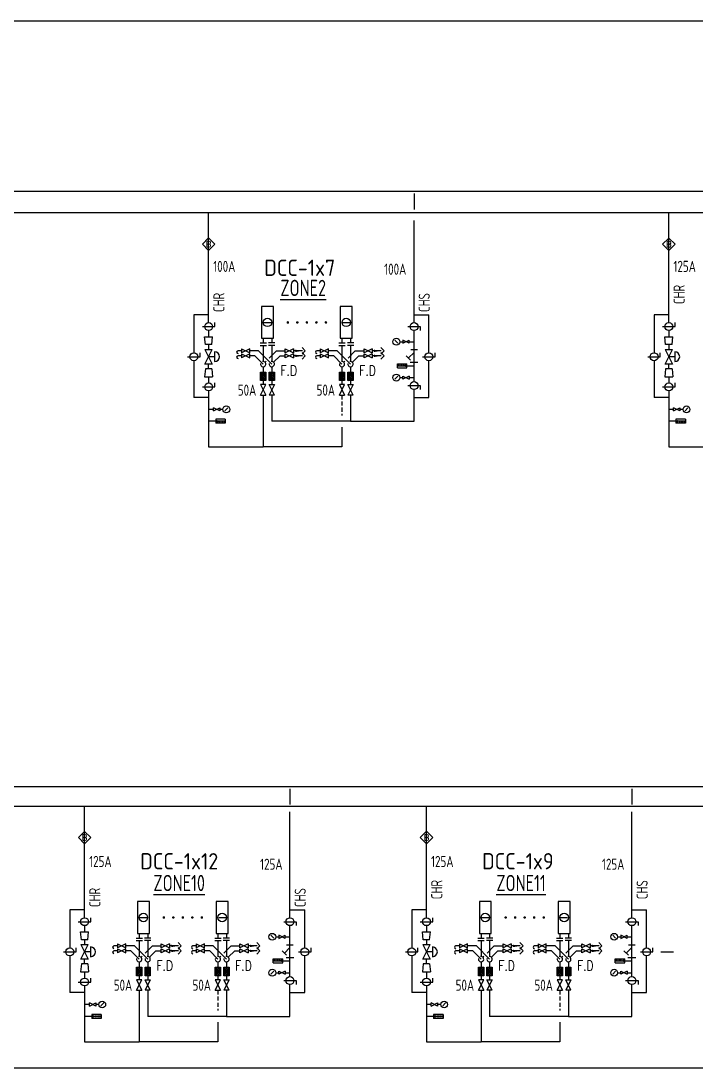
# Model space of a CAD drawing. Header units: millimetres. Extents: x 4929 to 7191, y -208 to 1486.
# Drawn here: x 5380.3 to 5587.8, y 1163.8 to 1485.6 of the extents above; entities that cross this region are included whole.
import ezdxf
from ezdxf.enums import TextEntityAlignment as Align

# ---------------------------------------------------------------- set-up
doc = ezdxf.new("R2010")
doc.units = ezdxf.units.MM
doc.linetypes.add('HIDDEN', pattern=[9.525, 6.35, -3.175])
doc.linetypes.add('HIDDEN2', pattern=[0.1875, 0.125, -0.0625])
for name, color, linetype in [('0-CHR-中溫', 30, 'Continuous'), ('0-CHS-中溫', 3, 'Continuous'), ('A-DETL-01', 1, 'Continuous'), ('M-CEQPM-TEXT', 3, 'Continuous'), ('M-CPIPE-TEXT', 3, 'Continuous'), ('M-CPIPE-VAVE', 2, 'Continuous'), ('M-CWTR-PIPE', 130, 'Continuous'), ('M-HVAC-CMAH', 3, 'Continuous'), ('M-PIPE-CHWR20', 110, 'Continuous'), ('U-PCW-VALVE', 2, 'Continuous')]:
    doc.layers.add(name, color=color, linetype=linetype)
doc.styles.add('AA-TXT', font='isocp.shx', dxfattribs={"bigfont": 'chineset.shx'})
doc.styles.add('STDTEXT', font='simplex.shx', dxfattribs={"bigfont": 'china.shx'})

# ---------------------------------------------------------------- blocks, each defined once
blk = doc.blocks.new('DIM3')
blk.add_solid([(40, -6.7), (40, 6.7), (0, 0)])
blk = doc.blocks.new('DCC PIPE')
at = {"layer": 'U-PCW-VALVE'}
h = blk.add_hatch(dxfattribs=at)
h.set_pattern_fill('ANSI37', color=256, scale=2.66144, angle=90, style=0)
h.set_pattern_definition([(135, (188.80367, -130.49455), (-0.2352403, -0.2352403), []), (225, (188.80367, -130.49455), (0.2352403, -0.2352403), [])])
h.paths.add_polyline_path([(-0.67, 3.67), (-0.67, 5.8), (0.67, 5.8), (0.67, 3.67)])
h = blk.add_hatch(dxfattribs=at)
h.set_pattern_fill('ANSI37', color=256, scale=2.66144, angle=90, style=0)
h.set_pattern_definition([(135, (190.9487, -130.49455), (-0.2352403, -0.2352403), []), (225, (190.9487, -130.49455), (0.2352403, -0.2352403), [])])
h.paths.add_polyline_path([(1.48, 3.67), (1.48, 5.8), (2.81, 5.8), (2.81, 3.67)])
h = blk.add_hatch(dxfattribs=at)
h.set_pattern_fill('ANSI37', color=256, scale=2.66144, angle=90, style=0)
h.set_pattern_definition([(135, (208.65864, -130.49455), (-0.2352403, -0.2352403), []), (225, (208.65864, -130.49455), (0.2352403, -0.2352403), [])])
h.paths.add_polyline_path([(19.19, 3.67), (19.19, 5.8), (20.52, 5.8), (20.52, 3.67)])
h = blk.add_hatch(dxfattribs=at)
h.set_pattern_fill('ANSI37', color=256, scale=2.66144, angle=90, style=0)
h.set_pattern_definition([(135, (210.80367, -130.49455), (-0.2352403, -0.2352403), []), (225, (210.80367, -130.49455), (0.2352403, -0.2352403), [])])
h.paths.add_polyline_path([(21.33, 3.67), (21.33, 5.8), (22.67, 5.8), (22.67, 3.67)])
at = {"layer": '0-CHR-中溫', "ltscale": 1000}
for p, q in [((0, 12.53), (0, 8.51)), ((19.85, 12.53), (19.85, 8.51)), ((0, 7.18), (0, 5.8)), ((19.85, 7.18), (19.85, 5.8)), ((0, 3.67), (0, 2.67)), ((19.85, 3.67), (19.85, 2.67))]:
    blk.add_line(p, q, dxfattribs=at)
for centre in [(0, 7.84), (19.85, 7.84)]:
    blk.add_arc(centre, 0.667, 167.3219, 102.6781, dxfattribs=at)
at = {"layer": '0-CHS-中溫', "ltscale": 1000}
for p, q in [((2.15, 12.53), (2.15, 8.51)), ((22, 12.53), (22, 8.51)), ((2.15, 7.18), (2.15, 5.8)), ((22, 7.18), (22, 5.8)), ((2.15, 3.67), (2.15, 2.67)), ((22, 3.67), (22, 2.67))]:
    blk.add_line(p, q, dxfattribs=at)
for centre in [(2.15, 7.84), (22, 7.84)]:
    blk.add_arc(centre, 0.667, 167.3219, 102.6781, dxfattribs=at)
at = {"layer": 'M-CPIPE-VAVE'}
for p, q in [((-5.47, 11.18), (-6.35, 11.18)), ((-3.4, 11.7), (-5.47, 10.66)), ((-5.47, 11.7), (-3.4, 10.66)), ((-5.47, 11.7), (-5.47, 10.66)), ((-3.4, 10.66), (-3.4, 11.7)), ((-1.19, 11.18), (-3.4, 11.18)), ((2.15, 7.84), (-1.19, 11.18)), ((1.53, 9.37), (3.34, 11.18)), ((3.34, 11.18), (5.55, 11.18)), ((5.55, 10.66), (5.55, 11.7)), ((7.62, 11.7), (5.55, 10.66)), ((5.55, 11.7), (7.62, 10.66)), ((7.62, 11.7), (7.62, 10.66)), ((9.89, 11.18), (7.62, 11.18)), ((9.81, 12.03), (10.58, 11.18)), ((9.81, 10.33), (10.58, 11.18)), ((9.81, 10.77), (10.58, 9.92)), ((14.38, 11.18), (13.5, 11.18)), ((16.45, 11.7), (14.38, 10.66)), ((14.38, 11.7), (16.45, 10.66)), ((14.38, 11.7), (14.38, 10.66)), ((16.45, 10.66), (16.45, 11.7)), ((18.66, 11.18), (16.45, 11.18)), ((22, 7.84), (18.66, 11.18)), ((21.38, 9.37), (23.19, 11.18)), ((23.19, 11.18), (25.4, 11.18)), ((25.4, 10.66), (25.4, 11.7)), ((27.47, 11.7), (25.4, 10.66)), ((25.4, 11.7), (27.47, 10.66)), ((27.47, 11.7), (27.47, 10.66)), ((29.74, 11.18), (27.47, 11.18)), ((29.67, 12.03), (30.44, 11.18)), ((29.67, 10.33), (30.44, 11.18)), ((29.67, 10.77), (30.44, 9.92)), ((-5.47, 9.92), (-6.35, 9.92)), ((-3.4, 10.44), (-5.47, 9.41)), ((-5.47, 10.44), (-3.4, 9.41)), ((-5.47, 10.44), (-5.47, 9.41)), ((-3.4, 9.41), (-3.4, 10.44)), ((-2.08, 9.92), (-3.4, 9.92)), ((0, 7.84), (-2.08, 9.92)), ((0.47, 8.31), (0.74, 8.58)), ((2.62, 8.31), (4.23, 9.92)), ((4.23, 9.92), (5.55, 9.92)), ((5.55, 9.41), (5.55, 10.44)), ((7.62, 10.44), (5.55, 9.41)), ((5.55, 10.44), (7.62, 9.41)), ((7.62, 10.44), (7.62, 9.41)), ((9.89, 9.92), (7.62, 9.92)), ((9.81, 9.07), (10.58, 9.92)), ((14.38, 9.92), (13.5, 9.92)), ((16.45, 10.44), (14.38, 9.41)), ((14.38, 10.44), (16.45, 9.41)), ((14.38, 10.44), (14.38, 9.41)), ((16.45, 9.41), (16.45, 10.44)), ((17.77, 9.92), (16.45, 9.92)), ((19.85, 7.84), (17.77, 9.92)), ((20.33, 8.31), (20.59, 8.58)), ((22.47, 8.31), (24.08, 9.92)), ((24.08, 9.92), (25.4, 9.92)), ((25.4, 9.41), (25.4, 10.44)), ((27.47, 10.44), (25.4, 9.41)), ((25.4, 10.44), (27.47, 9.41)), ((27.47, 10.44), (27.47, 9.41)), ((29.74, 9.92), (27.47, 9.92)), ((29.67, 9.07), (30.44, 9.92))]:
    blk.add_line(p, q, dxfattribs=at)
for centre in [(-6.35, 10.83), (13.5, 10.83), (-6.35, 9.57), (13.5, 9.57)]:
    blk.add_arc(centre, 0.35, 90, 270, dxfattribs=at)
at = {"layer": 'M-CWTR-PIPE'}
for p, q in [((0.18, 18.35), (1.96, 18.35)), ((20.04, 18.35), (21.82, 18.35)), ((0, 14.35), (0, 13.17)), ((2.15, 14.35), (2.15, 13.17)), ((19.85, 14.35), (19.85, 13.17)), ((22, 14.35), (22, 13.17)), ((-0.8, 13.17), (0.8, 13.17)), ((2.95, 13.17), (1.35, 13.17)), ((19.05, 13.17), (20.65, 13.17)), ((22.8, 13.17), (21.2, 13.17))]:
    blk.add_line(p, q, dxfattribs=at)
for points in [[(2.57, 14.35), (2.57, 22.35), (-0.43, 22.35), (-0.43, 14.35)], [(22.43, 14.35), (22.43, 22.35), (19.43, 22.35), (19.43, 14.35)]]:
    blk.add_lwpolyline(points, close=True, dxfattribs=at)
for centre in [(1.07, 18.35), (20.93, 18.35)]:
    blk.add_circle(centre, 1.07, dxfattribs=at)
at = {"layer": 'M-HVAC-CMAH', "const_width": 0.32}
for points in [[(6.36, 18.34, 1), (6.04, 18.34, 1)], [(8.76, 18.34, 1), (8.44, 18.34, 1)], [(11.16, 18.34, 1), (10.84, 18.34, 1)], [(13.56, 18.34, 1), (13.24, 18.34, 1)], [(15.96, 18.34, 1), (15.64, 18.34, 1)]]:
    blk.add_lwpolyline(points, format="xyb", close=True, dxfattribs=at)
at = {"layer": 'U-PCW-VALVE'}
for p, q in [((-0.8, 12.53), (0.8, 12.53)), ((2.95, 12.53), (1.35, 12.53)), ((19.05, 12.53), (20.65, 12.53)), ((22.8, 12.53), (21.2, 12.53)), ((-0.67, 5.8), (0.67, 5.8)), ((-0.67, 3.67), (-0.67, 5.8)), ((0.67, 5.8), (0.67, 3.67)), ((1.48, 5.8), (2.81, 5.8)), ((1.48, 3.67), (1.48, 5.8)), ((2.81, 5.8), (2.81, 3.67)), ((19.19, 5.8), (20.52, 5.8)), ((19.19, 3.67), (19.19, 5.8)), ((20.52, 5.8), (20.52, 3.67)), ((21.33, 5.8), (22.67, 5.8)), ((21.33, 3.67), (21.33, 5.8)), ((22.67, 5.8), (22.67, 3.67)), ((0.67, 3.67), (-0.67, 3.67)), ((0.67, 2.67), (-0.67, 2.67)), ((-0.67, 0), (0.67, 2.67)), ((-0.67, 2.67), (0.67, 0)), ((2.81, 3.67), (1.48, 3.67)), ((1.48, 2.67), (2.81, 2.67)), ((2.81, 2.67), (1.48, 0)), ((2.81, 0), (1.48, 2.67)), ((20.52, 3.67), (19.19, 3.67)), ((20.52, 2.67), (19.19, 2.67)), ((19.19, 2.67), (20.52, 0)), ((19.19, 0), (20.52, 2.67)), ((22.67, 3.67), (21.33, 3.67)), ((21.33, 2.67), (22.67, 2.67)), ((22.67, 0), (21.33, 2.67)), ((22.67, 2.67), (21.33, 0)), ((-0.67, 0), (0.67, 0)), ((2.81, 0), (1.48, 0)), ((19.19, 0), (20.52, 0)), ((22.67, 0), (21.33, 0))]:
    blk.add_line(p, q, dxfattribs=at)
at = {"layer": 'M-CPIPE-VAVE', "linetype": 'HIDDEN2', "xscale": -0.04545454545450411, "yscale": 0.04545454545450411, "zscale": 0.045454545454545}
for p in [(9.89, 11.18), (29.74, 11.18), (9.89, 9.92), (29.74, 9.92)]:
    blk.add_blockref('DIM3', p, dxfattribs=at)

msp = doc.modelspace()

# ---------------------------------------------------------------- linework, layer by layer
at = {"layer": '0-CHR-中溫', "ltscale": 1000}
for p, q in [((5183.71, 1426.68), (6147.72, 1426.69)), ((5254.02, 1426.68), (6147.73, 1426.68)), ((5437.97, 1392.83), (5437.97, 1426.69)), ((5579.44, 1392.83), (5579.44, 1426.63)), ((5433.42, 1395.3), (5433.42, 1383.59)), ((5437.97, 1395.3), (5433.42, 1395.3)), ((5574.89, 1395.3), (5574.89, 1383.59)), ((5579.44, 1395.3), (5574.89, 1395.3)), ((5437.97, 1390.42), (5437.97, 1388.54)), ((5579.44, 1390.42), (5579.44, 1388.54)), ((5437.97, 1386.1), (5437.97, 1384.63)), ((5579.44, 1386.1), (5579.44, 1384.63)), ((5433.42, 1381.15), (5433.42, 1369.87)), ((5574.89, 1381.15), (5574.89, 1369.87)), ((5437.97, 1378.65), (5437.97, 1380.12)), ((5579.44, 1378.65), (5579.44, 1380.12)), ((5437.97, 1376.21), (5437.97, 1374.33)), ((5579.44, 1376.21), (5579.44, 1374.33)), ((5437.97, 1371.89), (5437.97, 1354.74)), ((5579.44, 1371.89), (5579.44, 1354.74)), ((5437.97, 1369.87), (5433.42, 1369.87)), ((5454.75, 1370.56), (5454.75, 1354.74)), ((5579.44, 1369.87), (5574.89, 1369.87)), ((5478.96, 1360.72), (5478.96, 1354.74)), ((5437.97, 1354.74), (5454.75, 1354.74)), ((5478.96, 1354.74), (5454.75, 1354.74)), ((5579.44, 1354.74), (5596.22, 1354.74)), ((5086.07, 1244.34), (6071.34, 1244.33)), ((5399.83, 1209.99), (5399.83, 1244.33)), ((5504.93, 1209.99), (5504.93, 1244.34)), ((5395.28, 1212.46), (5395.28, 1200.75)), ((5399.83, 1212.46), (5395.28, 1212.46)), ((5500.39, 1212.46), (5500.39, 1200.75)), ((5504.93, 1212.46), (5500.39, 1212.46)), ((5399.83, 1207.58), (5399.83, 1205.7)), ((5504.93, 1207.58), (5504.93, 1205.7)), ((5399.83, 1203.26), (5399.83, 1201.79)), ((5504.93, 1203.26), (5504.93, 1201.79)), ((5395.28, 1198.31), (5395.28, 1187.03)), ((5399.83, 1195.81), (5399.83, 1197.28)), ((5500.39, 1198.31), (5500.39, 1187.03)), ((5504.93, 1195.81), (5504.93, 1197.28)), ((5399.83, 1193.37), (5399.83, 1191.49)), ((5504.93, 1193.37), (5504.93, 1191.49)), ((5399.83, 1189.05), (5399.83, 1171.9)), ((5416.61, 1187.72), (5416.61, 1171.9)), ((5504.93, 1189.05), (5504.93, 1171.9)), ((5521.71, 1187.72), (5521.71, 1171.9)), ((5399.83, 1187.03), (5395.28, 1187.03)), ((5504.93, 1187.03), (5500.39, 1187.03)), ((5440.83, 1177.88), (5440.83, 1171.9)), ((5545.93, 1177.88), (5545.93, 1171.9)), ((5399.83, 1171.9), (5416.61, 1171.9)), ((5440.83, 1171.9), (5416.61, 1171.9)), ((5504.93, 1171.9), (5521.71, 1171.9)), ((5545.93, 1171.9), (5521.71, 1171.9))]:
    msp.add_line(p, q, dxfattribs=at)
at = {"layer": '0-CHR-中溫'}
for p, q in [((5436.04, 1416.98), (5437.97, 1418.91)), ((5437.97, 1418.91), (5439.89, 1416.98)), ((5577.51, 1416.93), (5579.44, 1418.86)), ((5579.44, 1418.86), (5581.36, 1416.93)), ((5436.04, 1416.98), (5437.97, 1415.06)), ((5439.89, 1416.98), (5437.97, 1415.06)), ((5577.51, 1416.93), (5579.44, 1415.01)), ((5581.36, 1416.93), (5579.44, 1415.01)), ((5397.91, 1234.64), (5399.83, 1236.56)), ((5399.83, 1236.56), (5401.76, 1234.64)), ((5503.01, 1234.64), (5504.93, 1236.57)), ((5504.93, 1236.57), (5506.86, 1234.64)), ((5397.91, 1234.64), (5399.83, 1232.71)), ((5401.76, 1234.64), (5399.83, 1232.71)), ((5503.01, 1234.64), (5504.93, 1232.72)), ((5506.86, 1234.64), (5504.93, 1232.72))]:
    msp.add_line(p, q, dxfattribs=at)
at = {"layer": '0-CHS-中溫', "ltscale": 1000}
for p, q in [((5174.11, 1433.22), (6210.85, 1433.22)), ((5501.1, 1432.5), (5501.1, 1427.62)), ((5501.1, 1392.86), (5501.1, 1424.23)), ((5501.1, 1395.3), (5505.65, 1395.3)), ((5505.65, 1383.59), (5505.65, 1395.3)), ((5501.1, 1374.75), (5501.1, 1390.42)), ((5505.65, 1369.87), (5505.65, 1381.15)), ((5501.1, 1362.55), (5501.1, 1372.31)), ((5457.36, 1370.56), (5457.36, 1362.55)), ((5481.58, 1370.56), (5481.58, 1362.55)), ((5501.1, 1369.87), (5505.65, 1369.87)), ((5481.58, 1362.55), (5457.36, 1362.55)), ((5481.58, 1362.55), (5501.1, 1362.55)), ((5086.07, 1250.38), (6134.47, 1250.38)), ((5462.97, 1249.66), (5462.97, 1244.78)), ((5568.07, 1249.66), (5568.07, 1244.78)), ((5462.97, 1210.02), (5462.97, 1242.6)), ((5568.07, 1210.02), (5568.07, 1242.6)), ((5462.97, 1212.46), (5467.51, 1212.46)), ((5467.51, 1200.75), (5467.51, 1212.46)), ((5568.07, 1212.46), (5572.62, 1212.46)), ((5572.62, 1200.75), (5572.62, 1212.46)), ((5462.97, 1191.91), (5462.97, 1207.58)), ((5568.07, 1191.91), (5568.07, 1207.58)), ((5467.51, 1187.03), (5467.51, 1198.31)), ((5572.62, 1187.03), (5572.62, 1198.31)), ((5419.23, 1187.72), (5419.23, 1179.71)), ((5443.44, 1187.72), (5443.44, 1179.71)), ((5462.97, 1179.71), (5462.97, 1189.47)), ((5524.33, 1187.72), (5524.33, 1179.71)), ((5548.55, 1187.72), (5548.55, 1179.71)), ((5568.07, 1179.71), (5568.07, 1189.47)), ((5462.97, 1187.03), (5467.51, 1187.03)), ((5568.07, 1187.03), (5572.62, 1187.03)), ((5443.44, 1179.71), (5419.23, 1179.71)), ((5443.44, 1179.71), (5462.97, 1179.71)), ((5548.55, 1179.71), (5524.33, 1179.71)), ((5548.55, 1179.71), (5568.07, 1179.71))]:
    msp.add_line(p, q, dxfattribs=at)
at = {"layer": 'A-DETL-01', "linetype": 'Continuous'}
for p, q in [((5156.87, 1485.56), (6524.08, 1485.56)), ((6522.78, 1163.83), (5156.26, 1163.83))]:
    msp.add_line(p, q, dxfattribs=at)
at = {"layer": 'M-PIPE-CHWR20', "ltscale": 0.1}
for p, q in [((5436.99, 1386.1), (5436.74, 1388.54)), ((5436.74, 1388.54), (5439.19, 1388.54)), ((5438.94, 1386.1), (5439.19, 1388.54)), ((5578.46, 1386.1), (5578.21, 1388.54)), ((5578.21, 1388.54), (5580.66, 1388.54)), ((5580.41, 1386.1), (5580.66, 1388.54)), ((5438.94, 1386.1), (5436.99, 1386.1)), ((5580.41, 1386.1), (5578.46, 1386.1)), ((5436.99, 1378.65), (5436.74, 1376.21)), ((5438.94, 1378.65), (5436.99, 1378.65)), ((5438.94, 1378.65), (5439.19, 1376.21)), ((5578.46, 1378.65), (5578.21, 1376.21)), ((5580.41, 1378.65), (5578.46, 1378.65)), ((5580.41, 1378.65), (5580.66, 1376.21)), ((5436.74, 1376.21), (5439.19, 1376.21)), ((5578.21, 1376.21), (5580.66, 1376.21)), ((5398.85, 1203.26), (5398.61, 1205.7)), ((5398.61, 1205.7), (5401.05, 1205.7)), ((5400.81, 1203.26), (5401.05, 1205.7)), ((5503.96, 1203.26), (5503.71, 1205.7)), ((5503.71, 1205.7), (5506.15, 1205.7)), ((5505.91, 1203.26), (5506.15, 1205.7)), ((5400.81, 1203.26), (5398.85, 1203.26)), ((5505.91, 1203.26), (5503.96, 1203.26)), ((5398.85, 1195.81), (5398.61, 1193.37)), ((5400.81, 1195.81), (5398.85, 1195.81)), ((5400.81, 1195.81), (5401.05, 1193.37)), ((5503.96, 1195.81), (5503.71, 1193.37)), ((5505.91, 1195.81), (5503.96, 1195.81)), ((5505.91, 1195.81), (5506.15, 1193.37)), ((5398.61, 1193.37), (5401.05, 1193.37)), ((5503.71, 1193.37), (5506.15, 1193.37))]:
    msp.add_line(p, q, dxfattribs=at)
at = {"layer": 'M-PIPE-CHWR20', "linetype": 'HIDDEN', "ltscale": 0.2}
for p, q in [((5478.96, 1370.56), (5478.96, 1364.38)), ((5440.83, 1187.72), (5440.83, 1181.54)), ((5545.93, 1187.72), (5545.93, 1181.54))]:
    msp.add_line(p, q, dxfattribs=at)
at = {"layer": 'U-PCW-VALVE'}
for p, q in [((5436.04, 1391.64), (5439.89, 1391.64)), ((5439.89, 1391.64), (5439.89, 1392.87)), ((5499.17, 1391.64), (5503.03, 1391.64)), ((5503.03, 1391.64), (5503.03, 1390.42)), ((5577.51, 1391.64), (5581.36, 1391.64)), ((5581.36, 1391.64), (5581.36, 1392.87)), ((5496.12, 1386.56), (5495.22, 1387.46)), ((5496.71, 1387.01), (5497.68, 1387.01)), ((5497.68, 1387.5), (5497.68, 1386.52)), ((5499.63, 1386.52), (5497.68, 1387.5)), ((5497.68, 1386.52), (5499.63, 1387.5)), ((5499.63, 1386.52), (5499.63, 1387.5)), ((5499.63, 1387.01), (5501.1, 1387.01)), ((5435.35, 1382.37), (5435.35, 1383.6)), ((5436.84, 1384.63), (5439.09, 1384.63)), ((5436.84, 1380.12), (5439.09, 1384.63)), ((5436.84, 1384.63), (5439.09, 1380.12)), ((5439.81, 1383.87), (5439.81, 1380.92)), ((5501.1, 1383.72), (5499.37, 1382)), ((5500.08, 1384.57), (5502.12, 1384.57)), ((5507.58, 1382.37), (5507.58, 1383.6)), ((5576.82, 1382.37), (5576.82, 1383.6)), ((5578.31, 1384.63), (5580.57, 1384.63)), ((5578.31, 1380.12), (5580.57, 1384.63)), ((5578.31, 1384.63), (5580.57, 1380.12)), ((5581.28, 1383.87), (5581.28, 1380.92)), ((5431.49, 1382.37), (5435.35, 1382.37)), ((5439.81, 1382.37), (5437.97, 1382.37)), ((5495.99, 1379.02), (5495.99, 1380.25)), ((5495.99, 1379.02), (5495.99, 1380.25)), ((5495.99, 1380.25), (5498.93, 1380.25)), ((5495.99, 1380.25), (5498.93, 1380.25)), ((5498.68, 1382.69), (5500.06, 1381.31)), ((5498.68, 1382.69), (5500.06, 1381.31)), ((5498.93, 1379.02), (5498.93, 1380.25)), ((5498.93, 1379.02), (5498.93, 1380.25)), ((5499.88, 1380.67), (5502.32, 1380.67)), ((5500.08, 1380.67), (5502.12, 1380.67)), ((5503.72, 1382.37), (5507.58, 1382.37)), ((5572.96, 1382.37), (5576.82, 1382.37)), ((5581.28, 1382.37), (5579.44, 1382.37)), ((5439.09, 1380.12), (5436.84, 1380.12)), ((5495.99, 1379.02), (5498.93, 1379.02)), ((5495.99, 1379.02), (5498.93, 1379.02)), ((5496.24, 1379.63), (5498.26, 1379.63)), ((5496.24, 1379.63), (5498.26, 1379.63)), ((5496.38, 1379.39), (5496.38, 1379.88)), ((5496.38, 1379.39), (5496.38, 1379.88)), ((5496.87, 1379.39), (5496.87, 1379.88)), ((5496.87, 1379.39), (5496.87, 1379.88)), ((5497.36, 1379.39), (5497.36, 1379.88)), ((5497.36, 1379.39), (5497.36, 1379.88)), ((5497.85, 1379.39), (5497.85, 1379.88)), ((5497.85, 1379.39), (5497.85, 1379.88)), ((5498.93, 1379.63), (5501.1, 1379.63)), ((5498.93, 1379.63), (5501.1, 1379.63)), ((5580.57, 1380.12), (5578.31, 1380.12)), ((5439.89, 1373.11), (5439.89, 1374.33)), ((5496.12, 1376.42), (5495.22, 1375.52)), ((5496.71, 1375.97), (5497.68, 1375.97)), ((5497.68, 1375.49), (5497.68, 1376.46)), ((5499.63, 1376.46), (5497.68, 1375.49)), ((5497.68, 1376.46), (5499.63, 1375.49)), ((5499.63, 1376.46), (5499.63, 1375.49)), ((5499.63, 1375.97), (5501.1, 1375.97)), ((5581.36, 1373.11), (5581.36, 1374.33)), ((5436.04, 1373.11), (5439.89, 1373.11)), ((5499.17, 1373.53), (5503.03, 1373.53)), ((5503.03, 1373.53), (5503.03, 1372.3)), ((5577.51, 1373.11), (5581.36, 1373.11)), ((5439.43, 1366.21), (5437.97, 1366.21)), ((5439.43, 1365.72), (5439.43, 1366.7)), ((5439.43, 1365.72), (5441.38, 1366.7)), ((5441.38, 1365.72), (5439.43, 1366.7)), ((5441.38, 1366.7), (5441.38, 1365.72)), ((5442.36, 1366.21), (5441.38, 1366.21)), ((5442.95, 1365.76), (5443.85, 1366.66)), ((5580.9, 1366.21), (5579.44, 1366.21)), ((5580.9, 1365.72), (5580.9, 1366.7)), ((5580.9, 1365.72), (5582.86, 1366.7)), ((5582.86, 1365.72), (5580.9, 1366.7)), ((5582.86, 1366.7), (5582.86, 1365.72)), ((5583.83, 1366.21), (5582.86, 1366.21)), ((5584.42, 1365.76), (5585.32, 1366.66)), ((5440.14, 1362.55), (5437.97, 1362.55)), ((5440.14, 1362.55), (5437.97, 1362.55)), ((5440.14, 1363.16), (5440.14, 1361.94)), ((5440.14, 1363.16), (5440.14, 1361.94)), ((5443.08, 1363.16), (5440.14, 1363.16)), ((5443.08, 1363.16), (5440.14, 1363.16)), ((5443.08, 1361.94), (5440.14, 1361.94)), ((5443.08, 1361.94), (5440.14, 1361.94)), ((5442.83, 1362.55), (5440.81, 1362.55)), ((5442.83, 1362.55), (5440.81, 1362.55)), ((5441.22, 1362.79), (5441.22, 1362.3)), ((5441.22, 1362.79), (5441.22, 1362.3)), ((5441.71, 1362.79), (5441.71, 1362.3)), ((5441.71, 1362.79), (5441.71, 1362.3)), ((5442.2, 1362.79), (5442.2, 1362.3)), ((5442.2, 1362.79), (5442.2, 1362.3)), ((5442.69, 1362.79), (5442.69, 1362.3)), ((5442.69, 1362.79), (5442.69, 1362.3)), ((5443.08, 1363.16), (5443.08, 1361.94)), ((5443.08, 1363.16), (5443.08, 1361.94)), ((5581.61, 1362.55), (5579.44, 1362.55)), ((5581.61, 1362.55), (5579.44, 1362.55)), ((5581.61, 1363.16), (5581.61, 1361.94)), ((5581.61, 1363.16), (5581.61, 1361.94)), ((5584.55, 1363.16), (5581.61, 1363.16)), ((5584.55, 1363.16), (5581.61, 1363.16)), ((5584.55, 1361.94), (5581.61, 1361.94)), ((5584.55, 1361.94), (5581.61, 1361.94)), ((5584.3, 1362.55), (5582.28, 1362.55)), ((5584.3, 1362.55), (5582.28, 1362.55)), ((5582.69, 1362.79), (5582.69, 1362.3)), ((5582.69, 1362.79), (5582.69, 1362.3)), ((5583.18, 1362.79), (5583.18, 1362.3)), ((5583.18, 1362.79), (5583.18, 1362.3)), ((5583.67, 1362.79), (5583.67, 1362.3)), ((5583.67, 1362.79), (5583.67, 1362.3)), ((5584.16, 1362.79), (5584.16, 1362.3)), ((5584.16, 1362.79), (5584.16, 1362.3)), ((5584.55, 1363.16), (5584.55, 1361.94)), ((5584.55, 1363.16), (5584.55, 1361.94)), ((5401.76, 1208.8), (5401.76, 1210.03)), ((5506.86, 1208.8), (5506.86, 1210.03)), ((5397.9, 1208.8), (5401.76, 1208.8)), ((5461.04, 1208.8), (5464.89, 1208.8)), ((5464.89, 1208.8), (5464.89, 1207.58)), ((5503.01, 1208.8), (5506.86, 1208.8)), ((5566.14, 1208.8), (5570, 1208.8)), ((5570, 1208.8), (5570, 1207.58)), ((5457.98, 1203.72), (5457.08, 1204.62)), ((5458.57, 1204.17), (5459.55, 1204.17)), ((5459.55, 1204.66), (5459.55, 1203.68)), ((5461.5, 1203.68), (5459.55, 1204.66)), ((5459.55, 1203.68), (5461.5, 1204.66)), ((5461.5, 1203.68), (5461.5, 1204.66)), ((5461.5, 1204.17), (5462.97, 1204.17)), ((5563.08, 1203.72), (5562.19, 1204.62)), ((5563.67, 1204.17), (5564.65, 1204.17)), ((5564.65, 1204.66), (5564.65, 1203.68)), ((5566.6, 1203.68), (5564.65, 1204.66)), ((5564.65, 1203.68), (5566.6, 1204.66)), ((5566.6, 1203.68), (5566.6, 1204.66)), ((5566.6, 1204.17), (5568.07, 1204.17)), ((5397.21, 1199.53), (5397.21, 1200.76)), ((5398.7, 1201.79), (5400.96, 1201.79)), ((5398.7, 1197.28), (5400.96, 1201.79)), ((5398.7, 1201.79), (5400.96, 1197.28)), ((5401.68, 1201.03), (5401.68, 1198.08)), ((5462.97, 1200.89), (5461.24, 1199.16)), ((5461.95, 1201.73), (5463.99, 1201.73)), ((5469.44, 1199.53), (5469.44, 1200.76)), ((5502.31, 1199.53), (5502.31, 1200.76)), ((5503.8, 1201.79), (5506.06, 1201.79)), ((5503.8, 1197.28), (5506.06, 1201.79)), ((5503.8, 1201.79), (5506.06, 1197.28)), ((5506.78, 1201.03), (5506.78, 1198.08)), ((5568.07, 1200.89), (5566.34, 1199.16)), ((5567.05, 1201.73), (5569.09, 1201.73)), ((5574.54, 1199.53), (5574.54, 1200.76)), ((5393.36, 1199.53), (5397.21, 1199.53)), ((5400.96, 1197.28), (5398.7, 1197.28)), ((5401.68, 1199.53), (5399.83, 1199.53)), ((5457.85, 1196.18), (5457.85, 1197.41)), ((5457.85, 1196.18), (5457.85, 1197.41)), ((5457.85, 1197.41), (5460.79, 1197.41)), ((5457.85, 1197.41), (5460.79, 1197.41)), ((5458.25, 1196.55), (5458.25, 1197.04)), ((5458.25, 1196.55), (5458.25, 1197.04)), ((5458.74, 1196.55), (5458.74, 1197.04)), ((5458.74, 1196.55), (5458.74, 1197.04)), ((5459.23, 1196.55), (5459.23, 1197.04)), ((5459.23, 1196.55), (5459.23, 1197.04)), ((5459.72, 1196.55), (5459.72, 1197.04)), ((5459.72, 1196.55), (5459.72, 1197.04)), ((5460.55, 1199.85), (5461.93, 1198.47)), ((5460.55, 1199.85), (5461.93, 1198.47)), ((5460.79, 1196.18), (5460.79, 1197.41)), ((5460.79, 1196.18), (5460.79, 1197.41)), ((5461.75, 1197.83), (5464.19, 1197.83)), ((5461.95, 1197.83), (5463.99, 1197.83)), ((5465.59, 1199.53), (5469.44, 1199.53)), ((5498.46, 1199.53), (5502.31, 1199.53)), ((5506.06, 1197.28), (5503.8, 1197.28)), ((5506.78, 1199.53), (5504.93, 1199.53)), ((5562.95, 1196.18), (5562.95, 1197.41)), ((5562.95, 1196.18), (5562.95, 1197.41)), ((5562.95, 1197.41), (5565.89, 1197.41)), ((5562.95, 1197.41), (5565.89, 1197.41)), ((5563.35, 1196.55), (5563.35, 1197.04)), ((5563.35, 1196.55), (5563.35, 1197.04)), ((5563.84, 1196.55), (5563.84, 1197.04)), ((5563.84, 1196.55), (5563.84, 1197.04)), ((5564.33, 1196.55), (5564.33, 1197.04)), ((5564.33, 1196.55), (5564.33, 1197.04)), ((5564.82, 1196.55), (5564.82, 1197.04)), ((5564.82, 1196.55), (5564.82, 1197.04)), ((5565.65, 1199.85), (5567.03, 1198.47)), ((5565.65, 1199.85), (5567.03, 1198.47)), ((5565.89, 1196.18), (5565.89, 1197.41)), ((5565.89, 1196.18), (5565.89, 1197.41)), ((5566.85, 1197.83), (5569.29, 1197.83)), ((5567.05, 1197.83), (5569.09, 1197.83)), ((5570.69, 1199.53), (5574.54, 1199.53)), ((5576.96, 1199.53), (5580.82, 1199.53)), ((5457.85, 1196.18), (5460.79, 1196.18)), ((5457.85, 1196.18), (5460.79, 1196.18)), ((5458.11, 1196.79), (5460.13, 1196.79)), ((5458.11, 1196.79), (5460.13, 1196.79)), ((5459.55, 1192.65), (5459.55, 1193.62)), ((5461.5, 1193.62), (5459.55, 1192.65)), ((5459.55, 1193.62), (5461.5, 1192.65)), ((5460.79, 1196.79), (5462.97, 1196.79)), ((5460.79, 1196.79), (5462.97, 1196.79)), ((5461.5, 1193.62), (5461.5, 1192.65)), ((5562.95, 1196.18), (5565.89, 1196.18)), ((5562.95, 1196.18), (5565.89, 1196.18)), ((5563.21, 1196.79), (5565.23, 1196.79)), ((5563.21, 1196.79), (5565.23, 1196.79)), ((5564.65, 1192.65), (5564.65, 1193.62)), ((5566.6, 1193.62), (5564.65, 1192.65)), ((5564.65, 1193.62), (5566.6, 1192.65)), ((5565.89, 1196.79), (5568.07, 1196.79)), ((5565.89, 1196.79), (5568.07, 1196.79)), ((5566.6, 1193.62), (5566.6, 1192.65)), ((5401.76, 1190.27), (5401.76, 1191.49)), ((5457.98, 1193.58), (5457.08, 1192.68)), ((5458.57, 1193.13), (5459.55, 1193.13)), ((5461.04, 1190.69), (5464.89, 1190.69)), ((5461.5, 1193.13), (5462.97, 1193.13)), ((5464.89, 1190.69), (5464.89, 1189.46)), ((5506.86, 1190.27), (5506.86, 1191.49)), ((5563.08, 1193.58), (5562.19, 1192.68)), ((5563.67, 1193.13), (5564.65, 1193.13)), ((5566.14, 1190.69), (5570, 1190.69)), ((5566.6, 1193.13), (5568.07, 1193.13)), ((5570, 1190.69), (5570, 1189.46)), ((5397.9, 1190.27), (5401.76, 1190.27)), ((5503.01, 1190.27), (5506.86, 1190.27)), ((5401.3, 1183.37), (5399.83, 1183.37)), ((5401.3, 1182.88), (5401.3, 1183.86)), ((5401.3, 1182.88), (5403.25, 1183.86)), ((5403.25, 1182.88), (5401.3, 1183.86)), ((5403.25, 1183.86), (5403.25, 1182.88)), ((5404.23, 1183.37), (5403.25, 1183.37)), ((5404.82, 1182.92), (5405.71, 1183.82)), ((5506.4, 1183.37), (5504.93, 1183.37)), ((5506.4, 1182.88), (5506.4, 1183.86)), ((5506.4, 1182.88), (5508.35, 1183.86)), ((5508.35, 1182.88), (5506.4, 1183.86)), ((5508.35, 1183.86), (5508.35, 1182.88)), ((5509.33, 1183.37), (5508.35, 1183.37)), ((5509.92, 1182.92), (5510.82, 1183.82)), ((5402.01, 1179.71), (5399.83, 1179.71)), ((5402.01, 1179.71), (5399.83, 1179.71)), ((5402.01, 1180.32), (5402.01, 1179.1)), ((5402.01, 1180.32), (5402.01, 1179.1)), ((5404.95, 1180.32), (5402.01, 1180.32)), ((5404.95, 1180.32), (5402.01, 1180.32)), ((5404.95, 1179.1), (5402.01, 1179.1)), ((5404.95, 1179.1), (5402.01, 1179.1)), ((5404.69, 1179.71), (5402.67, 1179.71)), ((5404.69, 1179.71), (5402.67, 1179.71)), ((5403.08, 1179.95), (5403.08, 1179.46)), ((5403.08, 1179.95), (5403.08, 1179.46)), ((5403.57, 1179.95), (5403.57, 1179.46)), ((5403.57, 1179.95), (5403.57, 1179.46)), ((5404.06, 1179.95), (5404.06, 1179.46)), ((5404.06, 1179.95), (5404.06, 1179.46)), ((5404.55, 1179.95), (5404.55, 1179.46)), ((5404.55, 1179.95), (5404.55, 1179.46)), ((5404.95, 1180.32), (5404.95, 1179.1)), ((5404.95, 1180.32), (5404.95, 1179.1)), ((5507.11, 1179.71), (5504.93, 1179.71)), ((5507.11, 1179.71), (5504.93, 1179.71)), ((5507.11, 1180.32), (5507.11, 1179.1)), ((5507.11, 1180.32), (5507.11, 1179.1)), ((5510.05, 1180.32), (5507.11, 1180.32)), ((5510.05, 1180.32), (5507.11, 1180.32)), ((5510.05, 1179.1), (5507.11, 1179.1)), ((5510.05, 1179.1), (5507.11, 1179.1)), ((5509.8, 1179.71), (5507.77, 1179.71)), ((5509.8, 1179.71), (5507.77, 1179.71)), ((5508.18, 1179.95), (5508.18, 1179.46)), ((5508.18, 1179.95), (5508.18, 1179.46)), ((5508.67, 1179.95), (5508.67, 1179.46)), ((5508.67, 1179.95), (5508.67, 1179.46)), ((5509.16, 1179.95), (5509.16, 1179.46)), ((5509.16, 1179.95), (5509.16, 1179.46)), ((5509.65, 1179.95), (5509.65, 1179.46)), ((5509.65, 1179.95), (5509.65, 1179.46)), ((5510.05, 1180.32), (5510.05, 1179.1)), ((5510.05, 1180.32), (5510.05, 1179.1))]:
    msp.add_line(p, q, dxfattribs=at)
for centre, radius in [((5437.97, 1391.64), 1.22), ((5501.1, 1391.64), 1.22), ((5579.44, 1391.64), 1.22), ((5495.67, 1387.01), 1.04), ((5433.42, 1382.37), 1.22), ((5505.65, 1382.37), 1.22), ((5574.89, 1382.37), 1.22), ((5495.67, 1375.97), 1.04), ((5498.48, 1379.63), 0.218), ((5498.48, 1379.63), 0.218), ((5437.97, 1373.11), 1.22), ((5501.1, 1373.53), 1.22), ((5579.44, 1373.11), 1.22), ((5443.4, 1366.21), 1.04), ((5584.87, 1366.21), 1.04), ((5440.59, 1362.55), 0.218), ((5440.59, 1362.55), 0.218), ((5582.06, 1362.55), 0.218), ((5582.06, 1362.55), 0.218), ((5399.83, 1208.8), 1.22), ((5462.97, 1208.8), 1.22), ((5504.93, 1208.8), 1.22), ((5568.07, 1208.8), 1.22), ((5457.53, 1204.17), 1.04), ((5562.64, 1204.17), 1.04), ((5395.28, 1199.53), 1.22), ((5467.51, 1199.53), 1.22), ((5500.39, 1199.53), 1.22), ((5572.62, 1199.53), 1.22), ((5460.34, 1196.79), 0.218), ((5460.34, 1196.79), 0.218), ((5565.45, 1196.79), 0.218), ((5565.45, 1196.79), 0.218), ((5457.53, 1193.13), 1.04), ((5562.64, 1193.13), 1.04), ((5399.83, 1190.27), 1.22), ((5462.97, 1190.69), 1.22), ((5504.93, 1190.27), 1.22), ((5568.07, 1190.69), 1.22), ((5405.26, 1183.37), 1.04), ((5510.37, 1183.37), 1.04), ((5402.45, 1179.71), 0.218), ((5402.45, 1179.71), 0.218), ((5507.56, 1179.71), 0.218), ((5507.56, 1179.71), 0.218)]:
    msp.add_circle(centre, radius, dxfattribs=at)
for centre in [(5439.81, 1382.38), (5581.28, 1382.38), (5401.68, 1199.54), (5506.78, 1199.54)]:
    msp.add_arc(centre, 1.49, 270, 90, dxfattribs=at)

# ---------------------------------------------------------------- block references
at = {"layer": '0-CHS-中溫', "ltscale": 1000, "xscale": 1.21957353685237, "yscale": 1.21957353685237, "zscale": 1.21957353685237}
for p in [(5454.75, 1370.56), (5416.61, 1187.72), (5521.71, 1187.72)]:
    msp.add_blockref('DCC PIPE', p, dxfattribs=at)

# ---------------------------------------------------------------- texts
at = {"layer": '0-CHR-中溫', "style": 'STDTEXT'}
for p in [(5437.97, 1416.98), (5579.44, 1416.93), (5399.83, 1234.64), (5504.93, 1234.64)]:
    msp.add_text('B', height=1.83, dxfattribs=at).set_placement(p, align=Align.MIDDLE)
at = {"layer": '0-CHR-中溫', "style": 'AA-TXT', "width": 0.8}
for s, p in [('100A', (5439.38, 1408.44)), ('125A', (5580.85, 1408.44)), ('125A', (5401.24, 1225.6)), ('125A', (5506.34, 1225.6))]:
    msp.add_text(s, height=3.415, dxfattribs=at).set_placement(p)
at = {"layer": '0-CHR-中溫', "ltscale": 1000, "style": 'AA-TXT', "width": 0.8}
for p in [(5582.59, 1398.55), (5441.12, 1396.11), (5508.09, 1215.71), (5402.98, 1213.28)]:
    msp.add_text('CHR', height=3.415, rotation=90, dxfattribs=at).set_placement(p, align=Align.MIDDLE_LEFT)
at = {"layer": 'M-CEQPM-TEXT', "style": 'AA-TXT', "width": 0.8}
for s, p in [('%%UZONE2', (5467.03, 1403.53)), ('%%UZONE10', (5428.9, 1220.69)), ('%%UZONE11', (5534, 1220.69))]:
    msp.add_text(s, height=5, dxfattribs=at).set_placement(p, align=Align.MIDDLE)
at = {"layer": 'M-CEQPM-TEXT', "char_height": 5, "attachment_point": 1, "style": 'AA-TXT'}
for s, insert in [('DCC-1x7', (5455.06, 1412.22)), ('DCC-1x12', (5416.93, 1229.87)), ('DCC-1x9', (5522.03, 1229.88))]:
    msp.add_mtext_dynamic_manual_height_columns(s, width=22.7734, gutter_width=12.5, heights=[0], dxfattribs=dict(at, insert=insert))
at = {"layer": 'M-CPIPE-TEXT', "width": 0.8}
for s, height, style, p in [('100A', 3.415, 'AA-TXT', (5491.92, 1407.58)), ('F.D', 3.049, 'STDTEXT', (5460.03, 1376.62)), ('F.D', 3.049, 'STDTEXT', (5484.25, 1376.62)), ('50A', 3.415, 'AA-TXT', (5446.93, 1370.42)), ('50A', 3.415, 'AA-TXT', (5471.15, 1370.42)), ('125A', 3.415, 'AA-TXT', (5453.78, 1224.74)), ('125A', 3.415, 'AA-TXT', (5558.88, 1224.74)), ('F.D', 3.049, 'STDTEXT', (5421.9, 1193.78)), ('F.D', 3.049, 'STDTEXT', (5446.11, 1193.78)), ('F.D', 3.049, 'STDTEXT', (5527, 1193.78)), ('F.D', 3.049, 'STDTEXT', (5551.21, 1193.78)), ('50A', 3.415, 'AA-TXT', (5408.8, 1187.58)), ('50A', 3.415, 'AA-TXT', (5433.01, 1187.58)), ('50A', 3.415, 'AA-TXT', (5513.9, 1187.58)), ('50A', 3.415, 'AA-TXT', (5538.12, 1187.58))]:
    msp.add_text(s, height=height, dxfattribs=dict(at, style=style)).set_placement(p)
at = {"layer": 'M-CPIPE-TEXT', "style": 'AA-TXT', "width": 0.8}
for p in [(5504.25, 1396.11), (5571.22, 1215.71), (5466.12, 1213.28)]:
    msp.add_text('CHS', height=3.415, rotation=90, dxfattribs=at).set_placement(p, align=Align.MIDDLE_LEFT)

doc.saveas('drawing.dxf')
